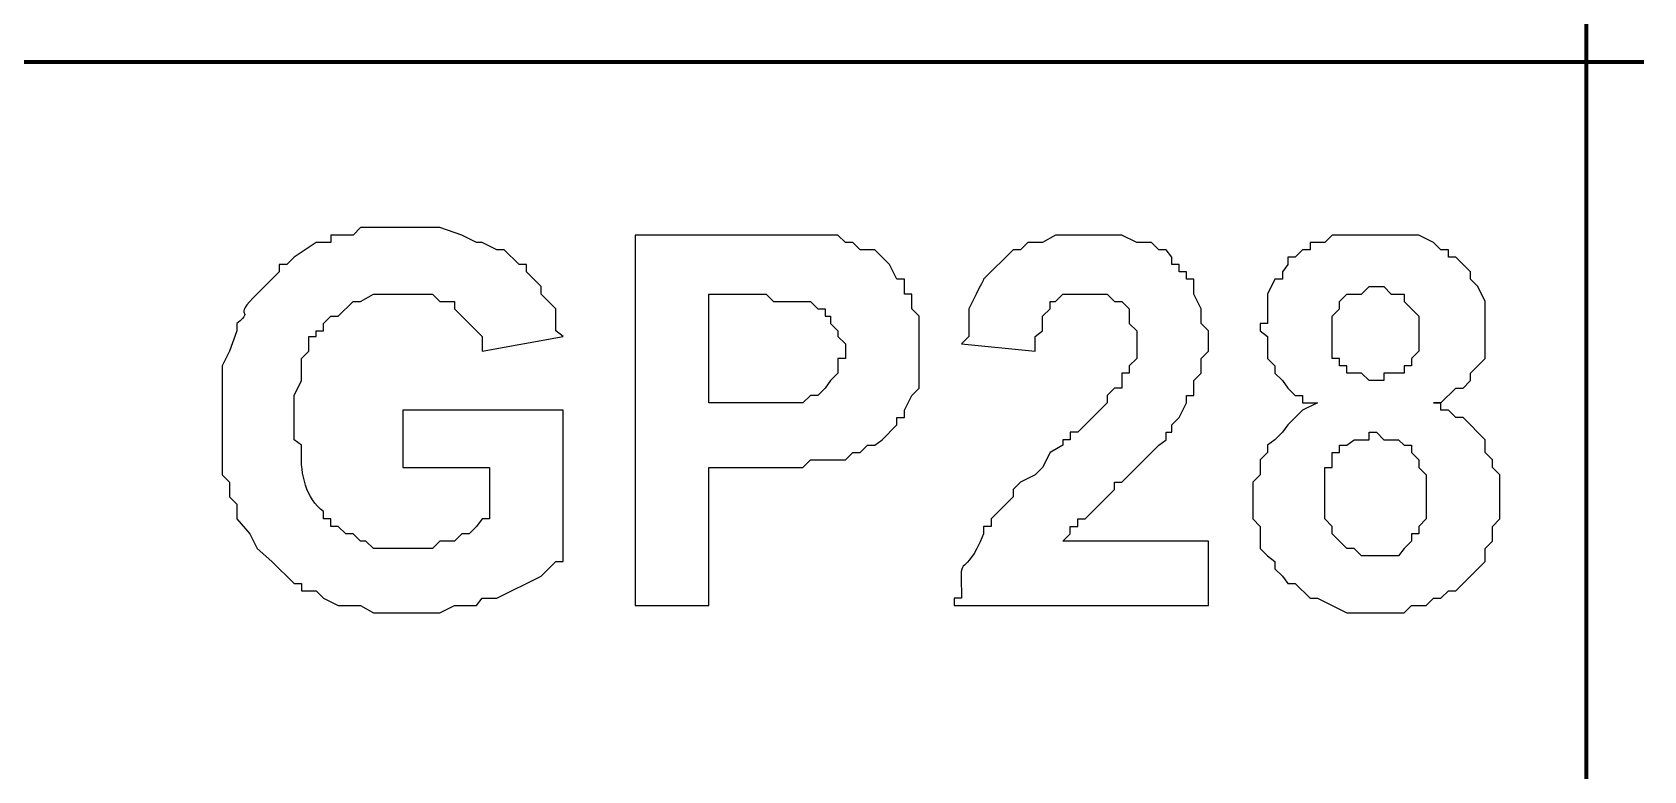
# Model space of a CAD drawing. Header units: millimetres. Extents: x -109 to -14.2, y -107.5 to -24.7.
# Drawn here: x -43.36 to -37.72, y -58.43 to -55.85 of the extents above; entities that cross this region are included whole.
import ezdxf

# ---------------------------------------------------------------- set-up
doc = ezdxf.new("R2010")
doc.units = ezdxf.units.MM
doc.header["$MEASUREMENT"] = 0
doc.layers.add('layer 1', color=7, linetype='Continuous')

msp = doc.modelspace()

# ---------------------------------------------------------------- linework, layer by layer
at = {"layer": 'layer 1', "color": 0, "lineweight": 80}
for points in [[(-37.9157, -66.0839), (-37.9157, -66.0839), (-37.9157, -40.2312), (-37.9157, -40.2312)], [(-46.3505, -55.9519), (-46.3505, -55.9519), (-37.7157, -55.9519), (-37.7157, -55.9519)]]:
    msp.add_open_spline(points, degree=3, dxfattribs=at)
at = {"layer": 'layer 1', "color": 0}
for points, knots in [([(-42.0589, -57.3717), (-42.0589, -57.3717), (-42.0589, -57.1716), (-42.0589, -57.1716), (-42.0589, -57.1716), (-42.0589, -57.1716), (-41.4974, -57.1716), (-41.4974, -57.1716), (-41.4974, -57.1716), (-41.4974, -57.1716), (-41.4974, -57.7008), (-41.4974, -57.7008), (-41.4974, -57.7008), (-41.4974, -57.7008), (-41.5232, -57.7008), (-41.5232, -57.7008), (-41.5232, -57.7008), (-41.5232, -57.7008), (-41.5749, -57.7524), (-41.5749, -57.7524), (-41.5749, -57.7524), (-41.5749, -57.7524), (-41.7297, -57.8299), (-41.7297, -57.8299), (-41.7297, -57.8299), (-41.7297, -57.8299), (-41.7814, -57.8299), (-41.7814, -57.8299), (-41.7814, -57.8299), (-41.7814, -57.8299), (-41.8008, -57.8557), (-41.8008, -57.8557), (-41.8008, -57.8557), (-41.8008, -57.8557), (-41.8782, -57.8557), (-41.8782, -57.8557), (-41.8782, -57.8557), (-41.8782, -57.8557), (-41.9298, -57.8815), (-41.9298, -57.8815), (-41.9298, -57.8815), (-41.9298, -57.8815), (-42.1621, -57.8815), (-42.1621, -57.8815), (-42.1621, -57.8815), (-42.1621, -57.8815), (-42.2073, -57.8557), (-42.2073, -57.8557), (-42.2073, -57.8557), (-42.2073, -57.8557), (-42.2848, -57.8557), (-42.2848, -57.8557), (-42.2848, -57.8557), (-42.2848, -57.8557), (-42.3364, -57.8299), (-42.3364, -57.8299), (-42.3364, -57.8299), (-42.3364, -57.8299), (-42.3622, -57.804), (-42.3622, -57.804), (-42.3622, -57.804), (-42.3622, -57.804), (-42.4138, -57.804), (-42.4138, -57.804), (-42.4138, -57.804), (-42.4138, -57.804), (-42.4138, -57.7783), (-42.4138, -57.7783), (-42.4138, -57.7783), (-42.4138, -57.7783), (-42.4396, -57.7783), (-42.4396, -57.7783), (-42.4396, -57.7783), (-42.4396, -57.7783), (-42.5171, -57.7008), (-42.5171, -57.7008), (-42.5171, -57.7008), (-42.5171, -57.7008), (-42.5687, -57.6556), (-42.5687, -57.6556), (-42.5687, -57.6556), (-42.5687, -57.6556), (-42.5945, -57.604), (-42.5945, -57.604), (-42.5945, -57.604), (-42.5945, -57.604), (-42.6397, -57.5524), (-42.6397, -57.5524), (-42.6397, -57.5524), (-42.6397, -57.5524), (-42.6397, -57.5007), (-42.6397, -57.5007), (-42.6397, -57.5007), (-42.6397, -57.5007), (-42.6655, -57.4749), (-42.6655, -57.4749), (-42.6655, -57.4749), (-42.6655, -57.4749), (-42.6655, -57.4233), (-42.6655, -57.4233), (-42.6655, -57.4233), (-42.6655, -57.4233), (-42.6913, -57.3975), (-42.6913, -57.3975), (-42.6913, -57.3975), (-42.6913, -57.3975), (-42.6913, -57.0167), (-42.6913, -57.0167), (-42.6913, -57.0167), (-42.6913, -57.0167), (-42.6655, -56.9651), (-42.6655, -56.9651), (-42.6655, -56.9651), (-42.6655, -56.9651), (-42.6397, -56.8941), (-42.6397, -56.8941), (-42.6397, -56.8941), (-42.6397, -56.8941), (-42.6397, -56.8683), (-42.6397, -56.8683), (-42.6397, -56.8683), (-42.5677, -56.8081), (-42.678, -56.8633), (-42.5429, -56.7392), (-42.5429, -56.7392), (-42.5429, -56.7392), (-42.4913, -56.6876), (-42.4913, -56.6876), (-42.4913, -56.6876), (-42.4913, -56.6876), (-42.4913, -56.6618), (-42.4913, -56.6618), (-42.4913, -56.6618), (-42.4913, -56.6618), (-42.4654, -56.6618), (-42.4654, -56.6618), (-42.4654, -56.6618), (-42.4654, -56.6618), (-42.4396, -56.636), (-42.4396, -56.636), (-42.4396, -56.636), (-42.4396, -56.636), (-42.3622, -56.5843), (-42.3622, -56.5843), (-42.3622, -56.5843), (-42.3622, -56.5843), (-42.3106, -56.5843), (-42.3106, -56.5843), (-42.3106, -56.5843), (-42.3106, -56.5843), (-42.3106, -56.5585), (-42.3106, -56.5585), (-42.3106, -56.5585), (-42.3106, -56.5585), (-42.2331, -56.5585), (-42.2331, -56.5585), (-42.2331, -56.5585), (-42.2331, -56.5585), (-42.2073, -56.5327), (-42.2073, -56.5327), (-42.2073, -56.5327), (-42.2073, -56.5327), (-41.9298, -56.5327), (-41.9298, -56.5327), (-41.9298, -56.5327), (-41.9298, -56.5327), (-41.8524, -56.5585), (-41.8524, -56.5585), (-41.8524, -56.5585), (-41.8524, -56.5585), (-41.8008, -56.5843), (-41.8008, -56.5843), (-41.8008, -56.5843), (-41.8008, -56.5843), (-41.7814, -56.5843), (-41.7814, -56.5843), (-41.7814, -56.5843), (-41.7814, -56.5843), (-41.7297, -56.6102), (-41.7297, -56.6102), (-41.7297, -56.6102), (-41.7297, -56.6102), (-41.7039, -56.6102), (-41.7039, -56.6102), (-41.7039, -56.6102), (-41.7039, -56.6102), (-41.6523, -56.6618), (-41.6523, -56.6618), (-41.6523, -56.6618), (-41.6523, -56.6618), (-41.6265, -56.6618), (-41.6265, -56.6618), (-41.6265, -56.6618), (-41.6265, -56.6618), (-41.6265, -56.6876), (-41.6265, -56.6876), (-41.6265, -56.6876), (-41.6265, -56.6876), (-41.5749, -56.7392), (-41.5749, -56.7392), (-41.5749, -56.7392), (-41.5749, -56.7392), (-41.5749, -56.765), (-41.5749, -56.765), (-41.5749, -56.765), (-41.5749, -56.765), (-41.5232, -56.8167), (-41.5232, -56.8167), (-41.5232, -56.8167), (-41.5232, -56.8167), (-41.5232, -56.8941), (-41.5232, -56.8941), (-41.5232, -56.8941), (-41.5232, -56.8941), (-41.4974, -56.9135), (-41.4974, -56.9135), (-41.4974, -56.9135), (-41.4974, -56.9135), (-41.7814, -56.9651), (-41.7814, -56.9651), (-41.7814, -56.9651), (-41.7814, -56.9651), (-41.7814, -56.9135), (-41.7814, -56.9135), (-41.7814, -56.9135), (-41.7814, -56.9135), (-41.8782, -56.8167), (-41.8782, -56.8167), (-41.8782, -56.8167), (-41.8782, -56.8167), (-41.8782, -56.7909), (-41.8782, -56.7909), (-41.8782, -56.7909), (-41.8782, -56.7909), (-41.9298, -56.7909), (-41.9298, -56.7909), (-41.9298, -56.7909), (-41.9298, -56.7909), (-41.9556, -56.765), (-41.9556, -56.765), (-41.9556, -56.765), (-41.9556, -56.765), (-42.1621, -56.765), (-42.1621, -56.765), (-42.1621, -56.765), (-42.1621, -56.765), (-42.2073, -56.7909), (-42.2073, -56.7909), (-42.2073, -56.7909), (-42.2073, -56.7909), (-42.2331, -56.7909), (-42.2331, -56.7909), (-42.2331, -56.7909), (-42.2331, -56.7909), (-42.2848, -56.8425), (-42.2848, -56.8425), (-42.2848, -56.8425), (-42.2848, -56.8425), (-42.3106, -56.8425), (-42.3106, -56.8425), (-42.3106, -56.8425), (-42.3106, -56.8425), (-42.3364, -56.8683), (-42.3364, -56.8683), (-42.3364, -56.8683), (-42.3364, -56.8683), (-42.3364, -56.8941), (-42.3364, -56.8941), (-42.3364, -56.8941), (-42.3364, -56.8941), (-42.3622, -56.8941), (-42.3622, -56.8941), (-42.3622, -56.8941), (-42.3622, -56.8941), (-42.3622, -56.9135), (-42.3622, -56.9135), (-42.3622, -56.9135), (-42.3622, -56.9135), (-42.388, -56.9135), (-42.388, -56.9135), (-42.388, -56.9135), (-42.388, -56.9135), (-42.388, -56.9651), (-42.388, -56.9651), (-42.388, -56.9651), (-42.388, -56.9651), (-42.4138, -56.9909), (-42.4138, -56.9909), (-42.4138, -56.9909), (-42.4138, -56.9909), (-42.4138, -57.0683), (-42.4138, -57.0683), (-42.4138, -57.0683), (-42.4138, -57.0683), (-42.4396, -57.12), (-42.4396, -57.12), (-42.4396, -57.12), (-42.4396, -57.12), (-42.4396, -57.2749), (-42.4396, -57.2749), (-42.4396, -57.2749), (-42.4396, -57.2749), (-42.4138, -57.2942), (-42.4138, -57.2942), (-42.4138, -57.2942), (-42.4138, -57.2942), (-42.4138, -57.32), (-42.4138, -57.32), (-42.4138, -57.32), (-42.4171, -57.3947), (-42.398, -57.481), (-42.3364, -57.5266), (-42.3364, -57.5266), (-42.3364, -57.5266), (-42.3364, -57.5524), (-42.3364, -57.5524), (-42.3364, -57.5524), (-42.3364, -57.5524), (-42.3106, -57.5524), (-42.3106, -57.5524), (-42.3106, -57.5524), (-42.3106, -57.5524), (-42.3106, -57.5782), (-42.3106, -57.5782), (-42.3106, -57.5782), (-42.3106, -57.5782), (-42.2848, -57.5782), (-42.2848, -57.5782), (-42.2848, -57.5782), (-42.2848, -57.5782), (-42.2589, -57.604), (-42.2589, -57.604), (-42.2589, -57.604), (-42.2589, -57.604), (-42.2331, -57.604), (-42.2331, -57.604), (-42.2331, -57.604), (-42.2331, -57.604), (-42.2073, -57.6298), (-42.2073, -57.6298), (-42.2073, -57.6298), (-42.2073, -57.6298), (-42.188, -57.6298), (-42.188, -57.6298), (-42.188, -57.6298), (-42.188, -57.6298), (-42.1621, -57.6556), (-42.1621, -57.6556), (-42.1621, -57.6556), (-42.1621, -57.6556), (-41.9556, -57.6556), (-41.9556, -57.6556), (-41.9556, -57.6556), (-41.9556, -57.6556), (-41.9298, -57.6298), (-41.9298, -57.6298), (-41.9298, -57.6298), (-41.9298, -57.6298), (-41.8782, -57.6298), (-41.8782, -57.6298), (-41.8782, -57.6298), (-41.8782, -57.6298), (-41.8524, -57.604), (-41.8524, -57.604), (-41.8524, -57.604), (-41.8524, -57.604), (-41.8265, -57.604), (-41.8265, -57.604), (-41.8265, -57.604), (-41.8265, -57.604), (-41.8008, -57.5782), (-41.8008, -57.5782), (-41.8008, -57.5782), (-41.8008, -57.5782), (-41.7814, -57.5524), (-41.7814, -57.5524), (-41.7814, -57.5524), (-41.7814, -57.5524), (-41.7556, -57.5524), (-41.7556, -57.5524), (-41.7556, -57.5524), (-41.7556, -57.5524), (-41.7556, -57.3717), (-41.7556, -57.3717), (-41.7556, -57.3717), (-41.7556, -57.3717), (-42.0589, -57.3717), (-42.0589, -57.3717)], [0, 0, 0, 0, 0.010204, 0.010204, 0.010204, 0.010204, 0.020408, 0.020408, 0.020408, 0.020408, 0.030612, 0.030612, 0.030612, 0.030612, 0.040816, 0.040816, 0.040816, 0.040816, 0.05102, 0.05102, 0.05102, 0.05102, 0.061224, 0.061224, 0.061224, 0.061224, 0.071429, 0.071429, 0.071429, 0.071429, 0.081633, 0.081633, 0.081633, 0.081633, 0.091837, 0.091837, 0.091837, 0.091837, 0.102041, 0.102041, 0.102041, 0.102041, 0.112245, 0.112245, 0.112245, 0.112245, 0.122449, 0.122449, 0.122449, 0.122449, 0.132653, 0.132653, 0.132653, 0.132653, 0.142857, 0.142857, 0.142857, 0.142857, 0.153061, 0.153061, 0.153061, 0.153061, 0.163265, 0.163265, 0.163265, 0.163265, 0.173469, 0.173469, 0.173469, 0.173469, 0.183673, 0.183673, 0.183673, 0.183673, 0.193878, 0.193878, 0.193878, 0.193878, 0.204082, 0.204082, 0.204082, 0.204082, 0.214286, 0.214286, 0.214286, 0.214286, 0.22449, 0.22449, 0.22449, 0.22449, 0.234694, 0.234694, 0.234694, 0.234694, 0.244898, 0.244898, 0.244898, 0.244898, 0.255102, 0.255102, 0.255102, 0.255102, 0.265306, 0.265306, 0.265306, 0.265306, 0.27551, 0.27551, 0.27551, 0.27551, 0.285714, 0.285714, 0.285714, 0.285714, 0.295918, 0.295918, 0.295918, 0.295918, 0.306122, 0.306122, 0.306122, 0.306122, 0.316327, 0.316327, 0.316327, 0.316327, 0.326531, 0.326531, 0.326531, 0.326531, 0.336735, 0.336735, 0.336735, 0.336735, 0.346939, 0.346939, 0.346939, 0.346939, 0.357143, 0.357143, 0.357143, 0.357143, 0.367347, 0.367347, 0.367347, 0.367347, 0.377551, 0.377551, 0.377551, 0.377551, 0.387755, 0.387755, 0.387755, 0.387755, 0.397959, 0.397959, 0.397959, 0.397959, 0.408163, 0.408163, 0.408163, 0.408163, 0.418367, 0.418367, 0.418367, 0.418367, 0.428571, 0.428571, 0.428571, 0.428571, 0.438776, 0.438776, 0.438776, 0.438776, 0.44898, 0.44898, 0.44898, 0.44898, 0.459184, 0.459184, 0.459184, 0.459184, 0.469388, 0.469388, 0.469388, 0.469388, 0.479592, 0.479592, 0.479592, 0.479592, 0.489796, 0.489796, 0.489796, 0.489796, 0.5, 0.5, 0.5, 0.5, 0.510204, 0.510204, 0.510204, 0.510204, 0.520408, 0.520408, 0.520408, 0.520408, 0.530612, 0.530612, 0.530612, 0.530612, 0.540816, 0.540816, 0.540816, 0.540816, 0.55102, 0.55102, 0.55102, 0.55102, 0.561224, 0.561224, 0.561224, 0.561224, 0.571429, 0.571429, 0.571429, 0.571429, 0.581633, 0.581633, 0.581633, 0.581633, 0.591837, 0.591837, 0.591837, 0.591837, 0.602041, 0.602041, 0.602041, 0.602041, 0.612245, 0.612245, 0.612245, 0.612245, 0.622449, 0.622449, 0.622449, 0.622449, 0.632653, 0.632653, 0.632653, 0.632653, 0.642857, 0.642857, 0.642857, 0.642857, 0.653061, 0.653061, 0.653061, 0.653061, 0.663265, 0.663265, 0.663265, 0.663265, 0.673469, 0.673469, 0.673469, 0.673469, 0.683673, 0.683673, 0.683673, 0.683673, 0.693878, 0.693878, 0.693878, 0.693878, 0.704082, 0.704082, 0.704082, 0.704082, 0.714286, 0.714286, 0.714286, 0.714286, 0.72449, 0.72449, 0.72449, 0.72449, 0.734694, 0.734694, 0.734694, 0.734694, 0.744898, 0.744898, 0.744898, 0.744898, 0.755102, 0.755102, 0.755102, 0.755102, 0.765306, 0.765306, 0.765306, 0.765306, 0.77551, 0.77551, 0.77551, 0.77551, 0.785714, 0.785714, 0.785714, 0.785714, 0.795918, 0.795918, 0.795918, 0.795918, 0.806122, 0.806122, 0.806122, 0.806122, 0.816327, 0.816327, 0.816327, 0.816327, 0.826531, 0.826531, 0.826531, 0.826531, 0.836735, 0.836735, 0.836735, 0.836735, 0.846939, 0.846939, 0.846939, 0.846939, 0.857143, 0.857143, 0.857143, 0.857143, 0.867347, 0.867347, 0.867347, 0.867347, 0.877551, 0.877551, 0.877551, 0.877551, 0.887755, 0.887755, 0.887755, 0.887755, 0.897959, 0.897959, 0.897959, 0.897959, 0.908163, 0.908163, 0.908163, 0.908163, 0.918367, 0.918367, 0.918367, 0.918367, 0.928571, 0.928571, 0.928571, 0.928571, 0.938776, 0.938776, 0.938776, 0.938776, 0.94898, 0.94898, 0.94898, 0.94898, 0.959184, 0.959184, 0.959184, 0.959184, 0.969388, 0.969388, 0.969388, 0.969388, 0.979592, 0.979592, 0.979592, 0.979592, 1, 1, 1, 1]), ([(-41.2457, -57.8557), (-41.2457, -57.8557), (-41.2457, -56.5585), (-41.2457, -56.5585), (-41.2457, -56.5585), (-41.2457, -56.5585), (-40.7875, -56.5585), (-40.7875, -56.5585), (-40.7875, -56.5585), (-40.7359, -56.5585), (-40.6843, -56.5585), (-40.6327, -56.5585), (-40.6327, -56.5585), (-40.6327, -56.5585), (-40.5359, -56.5585), (-40.5359, -56.5585), (-40.5359, -56.5585), (-40.5359, -56.5585), (-40.51, -56.5843), (-40.51, -56.5843), (-40.51, -56.5843), (-40.51, -56.5843), (-40.4842, -56.5843), (-40.4842, -56.5843), (-40.4842, -56.5843), (-40.4842, -56.5843), (-40.4584, -56.6102), (-40.4584, -56.6102), (-40.4584, -56.6102), (-40.4584, -56.6102), (-40.4068, -56.6102), (-40.4068, -56.6102), (-40.4068, -56.6102), (-40.4068, -56.6102), (-40.3552, -56.6618), (-40.3552, -56.6618), (-40.3552, -56.6618), (-40.3552, -56.6618), (-40.3294, -56.7134), (-40.3294, -56.7134), (-40.3294, -56.7134), (-40.3294, -56.7134), (-40.3035, -56.7134), (-40.3035, -56.7134), (-40.3035, -56.7134), (-40.3035, -56.7134), (-40.3035, -56.765), (-40.3035, -56.765), (-40.3035, -56.765), (-40.3035, -56.765), (-40.2777, -56.765), (-40.2777, -56.765), (-40.2777, -56.765), (-40.2777, -56.765), (-40.2777, -56.8167), (-40.2777, -56.8167), (-40.2777, -56.8167), (-40.2777, -56.8167), (-40.2519, -56.8425), (-40.2519, -56.8425), (-40.2519, -56.8425), (-40.2519, -56.8425), (-40.2519, -57.0942), (-40.2519, -57.0942), (-40.2519, -57.0942), (-40.2519, -57.0942), (-40.2777, -57.12), (-40.2777, -57.12), (-40.2777, -57.12), (-40.2777, -57.12), (-40.3035, -57.1716), (-40.3035, -57.1716), (-40.3035, -57.1716), (-40.3035, -57.1716), (-40.3035, -57.1974), (-40.3035, -57.1974), (-40.3035, -57.1974), (-40.3035, -57.1974), (-40.3294, -57.1974), (-40.3294, -57.1974), (-40.3294, -57.1974), (-40.3294, -57.1974), (-40.3294, -57.2232), (-40.3294, -57.2232), (-40.3294, -57.2232), (-40.3294, -57.2232), (-40.381, -57.2749), (-40.381, -57.2749), (-40.381, -57.2749), (-40.381, -57.2749), (-40.4068, -57.2942), (-40.4068, -57.2942), (-40.4068, -57.2942), (-40.4068, -57.2942), (-40.4326, -57.2942), (-40.4326, -57.2942), (-40.4326, -57.2942), (-40.4326, -57.2942), (-40.4584, -57.32), (-40.4584, -57.32), (-40.4584, -57.32), (-40.4584, -57.32), (-40.4842, -57.32), (-40.4842, -57.32), (-40.4842, -57.32), (-40.4842, -57.32), (-40.51, -57.3459), (-40.51, -57.3459), (-40.51, -57.3459), (-40.51, -57.3459), (-40.6327, -57.3459), (-40.6327, -57.3459), (-40.6327, -57.3459), (-40.6327, -57.3459), (-40.6585, -57.3717), (-40.6585, -57.3717), (-40.6585, -57.3717), (-40.6585, -57.3717), (-40.9876, -57.3717), (-40.9876, -57.3717), (-40.9876, -57.3717), (-40.9876, -57.3717), (-40.9876, -57.8557), (-40.9876, -57.8557), (-40.9876, -57.8557), (-40.9876, -57.8557), (-41.2457, -57.8557), (-41.2457, -57.8557)], [0, 0, 0, 0, 0.030303, 0.030303, 0.030303, 0.030303, 0.060606, 0.060606, 0.060606, 0.060606, 0.090909, 0.090909, 0.090909, 0.090909, 0.121212, 0.121212, 0.121212, 0.121212, 0.151515, 0.151515, 0.151515, 0.151515, 0.181818, 0.181818, 0.181818, 0.181818, 0.212121, 0.212121, 0.212121, 0.212121, 0.242424, 0.242424, 0.242424, 0.242424, 0.272727, 0.272727, 0.272727, 0.272727, 0.30303, 0.30303, 0.30303, 0.30303, 0.333333, 0.333333, 0.333333, 0.333333, 0.363636, 0.363636, 0.363636, 0.363636, 0.393939, 0.393939, 0.393939, 0.393939, 0.424242, 0.424242, 0.424242, 0.424242, 0.454545, 0.454545, 0.454545, 0.454545, 0.484848, 0.484848, 0.484848, 0.484848, 0.515152, 0.515152, 0.515152, 0.515152, 0.545455, 0.545455, 0.545455, 0.545455, 0.575758, 0.575758, 0.575758, 0.575758, 0.606061, 0.606061, 0.606061, 0.606061, 0.636364, 0.636364, 0.636364, 0.636364, 0.666667, 0.666667, 0.666667, 0.666667, 0.69697, 0.69697, 0.69697, 0.69697, 0.727273, 0.727273, 0.727273, 0.727273, 0.757576, 0.757576, 0.757576, 0.757576, 0.787879, 0.787879, 0.787879, 0.787879, 0.818182, 0.818182, 0.818182, 0.818182, 0.848485, 0.848485, 0.848485, 0.848485, 0.878788, 0.878788, 0.878788, 0.878788, 0.909091, 0.909091, 0.909091, 0.909091, 0.939394, 0.939394, 0.939394, 0.939394, 1, 1, 1, 1]), ([(-39.2388, -57.6298), (-39.2388, -57.6298), (-39.2388, -57.8557), (-39.2388, -57.8557), (-39.2388, -57.8557), (-39.2388, -57.8557), (-40.1294, -57.8557), (-40.1294, -57.8557), (-40.1294, -57.8557), (-40.1294, -57.8557), (-40.1294, -57.8299), (-40.1294, -57.8299), (-40.1294, -57.8299), (-40.1294, -57.8299), (-40.1036, -57.8299), (-40.1036, -57.8299), (-40.1036, -57.8299), (-40.1036, -57.8299), (-40.1036, -57.804), (-40.1036, -57.804), (-40.1036, -57.804), (-40.1112, -57.6614), (-40.0953, -57.7728), (-40.0261, -57.604), (-40.0261, -57.604), (-40.0261, -57.604), (-40.0261, -57.5782), (-40.0261, -57.5782), (-40.0261, -57.5782), (-40.0261, -57.5782), (-40.0003, -57.5782), (-40.0003, -57.5782), (-40.0003, -57.5782), (-40.0003, -57.5782), (-40.0003, -57.5524), (-40.0003, -57.5524), (-40.0003, -57.5524), (-40.0003, -57.5524), (-39.9229, -57.4749), (-39.9229, -57.4749), (-39.9229, -57.4749), (-39.9229, -57.4749), (-39.9229, -57.4491), (-39.9229, -57.4491), (-39.9229, -57.4491), (-39.9229, -57.4491), (-39.8971, -57.4233), (-39.8971, -57.4233), (-39.8971, -57.4233), (-39.8971, -57.4233), (-39.8454, -57.3975), (-39.8454, -57.3975), (-39.8454, -57.3975), (-39.8454, -57.3975), (-39.8196, -57.3717), (-39.8196, -57.3717), (-39.8196, -57.3717), (-39.8196, -57.3717), (-39.7938, -57.32), (-39.7938, -57.32), (-39.7938, -57.32), (-39.7938, -57.32), (-39.7486, -57.2942), (-39.7486, -57.2942), (-39.7486, -57.2942), (-39.7486, -57.2942), (-39.7486, -57.2749), (-39.7486, -57.2749), (-39.7486, -57.2749), (-39.7486, -57.2749), (-39.7228, -57.2749), (-39.7228, -57.2749), (-39.7228, -57.2749), (-39.7228, -57.2749), (-39.7228, -57.2491), (-39.7228, -57.2491), (-39.7228, -57.2491), (-39.7228, -57.2491), (-39.697, -57.2491), (-39.697, -57.2491), (-39.697, -57.2491), (-39.697, -57.2491), (-39.5938, -57.1458), (-39.5938, -57.1458), (-39.5938, -57.1458), (-39.5938, -57.1458), (-39.5938, -57.12), (-39.5938, -57.12), (-39.5938, -57.12), (-39.5938, -57.12), (-39.5679, -57.0942), (-39.5679, -57.0942), (-39.5679, -57.0942), (-39.5679, -57.0942), (-39.5421, -57.0942), (-39.5421, -57.0942), (-39.5421, -57.0942), (-39.5421, -57.0942), (-39.5421, -57.0426), (-39.5421, -57.0426), (-39.5421, -57.0426), (-39.5421, -57.0426), (-39.5163, -57.0426), (-39.5163, -57.0426), (-39.5163, -57.0426), (-39.5163, -57.0426), (-39.5163, -57.0167), (-39.5163, -57.0167), (-39.5163, -57.0167), (-39.5163, -57.0167), (-39.4905, -56.9909), (-39.4905, -56.9909), (-39.4905, -56.9909), (-39.4905, -56.9909), (-39.4905, -56.8941), (-39.4905, -56.8941), (-39.4905, -56.8941), (-39.4905, -56.8941), (-39.5163, -56.8683), (-39.5163, -56.8683), (-39.5163, -56.8683), (-39.5163, -56.8683), (-39.5163, -56.8167), (-39.5163, -56.8167), (-39.5163, -56.8167), (-39.5163, -56.8167), (-39.5421, -56.7909), (-39.5421, -56.7909), (-39.5421, -56.7909), (-39.5421, -56.7909), (-39.5679, -56.7909), (-39.5679, -56.7909), (-39.5679, -56.7909), (-39.5679, -56.7909), (-39.5938, -56.765), (-39.5938, -56.765), (-39.5938, -56.765), (-39.5938, -56.765), (-39.7486, -56.765), (-39.7486, -56.765), (-39.7486, -56.765), (-39.7486, -56.765), (-39.7745, -56.7909), (-39.7745, -56.7909), (-39.7745, -56.7909), (-39.7745, -56.7909), (-39.7938, -56.7909), (-39.7938, -56.7909), (-39.7938, -56.7909), (-39.7938, -56.7909), (-39.7938, -56.8167), (-39.7938, -56.8167), (-39.7938, -56.8167), (-39.7938, -56.8167), (-39.8196, -56.8425), (-39.8196, -56.8425), (-39.8196, -56.8425), (-39.8196, -56.8425), (-39.8196, -56.8941), (-39.8196, -56.8941), (-39.8196, -56.8941), (-39.8196, -56.8941), (-39.8454, -56.9135), (-39.8454, -56.9135), (-39.8454, -56.9135), (-39.8454, -56.9135), (-39.8454, -56.9651), (-39.8454, -56.9651), (-39.8454, -56.9651), (-39.8454, -56.9651), (-40.1036, -56.9393), (-40.1036, -56.9393), (-40.1036, -56.9393), (-40.1036, -56.9393), (-40.0778, -56.9135), (-40.0778, -56.9135), (-40.0778, -56.9135), (-40.0778, -56.9135), (-40.0778, -56.8167), (-40.0778, -56.8167), (-40.0778, -56.8167), (-40.0778, -56.8167), (-40.0261, -56.7134), (-40.0261, -56.7134), (-40.0261, -56.7134), (-40.0261, -56.7134), (-39.9229, -56.6102), (-39.9229, -56.6102), (-39.9229, -56.6102), (-39.9229, -56.6102), (-39.8971, -56.6102), (-39.8971, -56.6102), (-39.8971, -56.6102), (-39.8971, -56.6102), (-39.8713, -56.5843), (-39.8713, -56.5843), (-39.8713, -56.5843), (-39.8713, -56.5843), (-39.8196, -56.5843), (-39.8196, -56.5843), (-39.8196, -56.5843), (-39.8196, -56.5843), (-39.7745, -56.5585), (-39.7745, -56.5585), (-39.7745, -56.5585), (-39.7745, -56.5585), (-39.5421, -56.5585), (-39.5421, -56.5585), (-39.5421, -56.5585), (-39.5421, -56.5585), (-39.4905, -56.5843), (-39.4905, -56.5843), (-39.4905, -56.5843), (-39.4905, -56.5843), (-39.4389, -56.5843), (-39.4389, -56.5843), (-39.4389, -56.5843), (-39.4389, -56.5843), (-39.413, -56.6102), (-39.413, -56.6102), (-39.413, -56.6102), (-39.413, -56.6102), (-39.3873, -56.6102), (-39.3873, -56.6102), (-39.3873, -56.6102), (-39.3873, -56.6102), (-39.3679, -56.636), (-39.3679, -56.636), (-39.3679, -56.636), (-39.3679, -56.636), (-39.3679, -56.6618), (-39.3679, -56.6618), (-39.3679, -56.6618), (-39.3679, -56.6618), (-39.3421, -56.6618), (-39.3421, -56.6618), (-39.3421, -56.6618), (-39.3421, -56.6618), (-39.3421, -56.6876), (-39.3421, -56.6876), (-39.3421, -56.6876), (-39.3421, -56.6876), (-39.3162, -56.6876), (-39.3162, -56.6876), (-39.3162, -56.6876), (-39.3162, -56.6876), (-39.3162, -56.7134), (-39.3162, -56.7134), (-39.3162, -56.7134), (-39.3162, -56.7134), (-39.2904, -56.7134), (-39.2904, -56.7134), (-39.2904, -56.7134), (-39.2904, -56.7134), (-39.2904, -56.765), (-39.2904, -56.765), (-39.2904, -56.765), (-39.2904, -56.765), (-39.2646, -56.8167), (-39.2646, -56.8167), (-39.2646, -56.8167), (-39.2646, -56.8167), (-39.2646, -56.8683), (-39.2646, -56.8683), (-39.2646, -56.8683), (-39.2646, -56.8683), (-39.2388, -56.8941), (-39.2388, -56.8941), (-39.2388, -56.8941), (-39.2388, -56.8941), (-39.2388, -56.9651), (-39.2388, -56.9651), (-39.2388, -56.9651), (-39.2388, -56.9651), (-39.2646, -56.9909), (-39.2646, -56.9909), (-39.2646, -56.9909), (-39.2646, -56.9909), (-39.2646, -57.0426), (-39.2646, -57.0426), (-39.2646, -57.0426), (-39.2646, -57.0426), (-39.2904, -57.0683), (-39.2904, -57.0683), (-39.2904, -57.0683), (-39.2904, -57.0683), (-39.2904, -57.12), (-39.2904, -57.12), (-39.2904, -57.12), (-39.2904, -57.12), (-39.3162, -57.12), (-39.3162, -57.12), (-39.3162, -57.12), (-39.3162, -57.12), (-39.3162, -57.1458), (-39.3162, -57.1458), (-39.3162, -57.1458), (-39.3162, -57.1458), (-39.3421, -57.1974), (-39.3421, -57.1974), (-39.3421, -57.1974), (-39.3421, -57.1974), (-39.3679, -57.2232), (-39.3679, -57.2232), (-39.3679, -57.2232), (-39.3679, -57.2232), (-39.3679, -57.2491), (-39.3679, -57.2491), (-39.3679, -57.2491), (-39.3679, -57.2491), (-39.3873, -57.2491), (-39.3873, -57.2491), (-39.3873, -57.2491), (-39.3873, -57.2491), (-39.3873, -57.2749), (-39.3873, -57.2749), (-39.3873, -57.2749), (-39.3873, -57.2749), (-39.413, -57.2942), (-39.413, -57.2942), (-39.413, -57.2942), (-39.413, -57.2942), (-39.5421, -57.4233), (-39.5421, -57.4233), (-39.5421, -57.4233), (-39.5421, -57.4233), (-39.5679, -57.4233), (-39.5679, -57.4233), (-39.5679, -57.4233), (-39.5679, -57.4233), (-39.5679, -57.4491), (-39.5679, -57.4491), (-39.5679, -57.4491), (-39.5679, -57.4491), (-39.6712, -57.5524), (-39.6712, -57.5524), (-39.6712, -57.5524), (-39.6712, -57.5524), (-39.697, -57.5524), (-39.697, -57.5524), (-39.697, -57.5524), (-39.697, -57.5524), (-39.697, -57.5782), (-39.697, -57.5782), (-39.697, -57.5782), (-39.697, -57.5782), (-39.7228, -57.5782), (-39.7228, -57.5782), (-39.7228, -57.5782), (-39.7228, -57.5782), (-39.7228, -57.604), (-39.7228, -57.604), (-39.7228, -57.604), (-39.7228, -57.604), (-39.7486, -57.6298), (-39.7486, -57.6298), (-39.7486, -57.6298), (-39.7486, -57.6298), (-39.2388, -57.6298), (-39.2388, -57.6298)], [0, 0, 0, 0, 0.010989, 0.010989, 0.010989, 0.010989, 0.021978, 0.021978, 0.021978, 0.021978, 0.032967, 0.032967, 0.032967, 0.032967, 0.043956, 0.043956, 0.043956, 0.043956, 0.054945, 0.054945, 0.054945, 0.054945, 0.065934, 0.065934, 0.065934, 0.065934, 0.076923, 0.076923, 0.076923, 0.076923, 0.087912, 0.087912, 0.087912, 0.087912, 0.098901, 0.098901, 0.098901, 0.098901, 0.10989, 0.10989, 0.10989, 0.10989, 0.120879, 0.120879, 0.120879, 0.120879, 0.131868, 0.131868, 0.131868, 0.131868, 0.142857, 0.142857, 0.142857, 0.142857, 0.153846, 0.153846, 0.153846, 0.153846, 0.164835, 0.164835, 0.164835, 0.164835, 0.175824, 0.175824, 0.175824, 0.175824, 0.186813, 0.186813, 0.186813, 0.186813, 0.197802, 0.197802, 0.197802, 0.197802, 0.208791, 0.208791, 0.208791, 0.208791, 0.21978, 0.21978, 0.21978, 0.21978, 0.230769, 0.230769, 0.230769, 0.230769, 0.241758, 0.241758, 0.241758, 0.241758, 0.252747, 0.252747, 0.252747, 0.252747, 0.263736, 0.263736, 0.263736, 0.263736, 0.274725, 0.274725, 0.274725, 0.274725, 0.285714, 0.285714, 0.285714, 0.285714, 0.296703, 0.296703, 0.296703, 0.296703, 0.307692, 0.307692, 0.307692, 0.307692, 0.318681, 0.318681, 0.318681, 0.318681, 0.32967, 0.32967, 0.32967, 0.32967, 0.340659, 0.340659, 0.340659, 0.340659, 0.351648, 0.351648, 0.351648, 0.351648, 0.362637, 0.362637, 0.362637, 0.362637, 0.373626, 0.373626, 0.373626, 0.373626, 0.384615, 0.384615, 0.384615, 0.384615, 0.395604, 0.395604, 0.395604, 0.395604, 0.406593, 0.406593, 0.406593, 0.406593, 0.417582, 0.417582, 0.417582, 0.417582, 0.428571, 0.428571, 0.428571, 0.428571, 0.43956, 0.43956, 0.43956, 0.43956, 0.450549, 0.450549, 0.450549, 0.450549, 0.461538, 0.461538, 0.461538, 0.461538, 0.472527, 0.472527, 0.472527, 0.472527, 0.483516, 0.483516, 0.483516, 0.483516, 0.494505, 0.494505, 0.494505, 0.494506, 0.505495, 0.505495, 0.505495, 0.505495, 0.516484, 0.516484, 0.516484, 0.516484, 0.527473, 0.527473, 0.527473, 0.527473, 0.538462, 0.538462, 0.538462, 0.538462, 0.549451, 0.549451, 0.549451, 0.549451, 0.56044, 0.56044, 0.56044, 0.56044, 0.571429, 0.571429, 0.571429, 0.571429, 0.582418, 0.582418, 0.582418, 0.582418, 0.593407, 0.593407, 0.593407, 0.593407, 0.604396, 0.604396, 0.604396, 0.604396, 0.615385, 0.615385, 0.615385, 0.615385, 0.626374, 0.626374, 0.626374, 0.626374, 0.637363, 0.637363, 0.637363, 0.637363, 0.648352, 0.648352, 0.648352, 0.648352, 0.659341, 0.659341, 0.659341, 0.659341, 0.67033, 0.67033, 0.67033, 0.67033, 0.681319, 0.681319, 0.681319, 0.681319, 0.692308, 0.692308, 0.692308, 0.692308, 0.703297, 0.703297, 0.703297, 0.703297, 0.714286, 0.714286, 0.714286, 0.714286, 0.725275, 0.725275, 0.725275, 0.725275, 0.736264, 0.736264, 0.736264, 0.736264, 0.747253, 0.747253, 0.747253, 0.747253, 0.758242, 0.758242, 0.758242, 0.758242, 0.769231, 0.769231, 0.769231, 0.769231, 0.78022, 0.78022, 0.78022, 0.78022, 0.791209, 0.791209, 0.791209, 0.791209, 0.802198, 0.802198, 0.802198, 0.802198, 0.813187, 0.813187, 0.813187, 0.813187, 0.824176, 0.824176, 0.824176, 0.824176, 0.835165, 0.835165, 0.835165, 0.835165, 0.846154, 0.846154, 0.846154, 0.846154, 0.857143, 0.857143, 0.857143, 0.857143, 0.868132, 0.868132, 0.868132, 0.868132, 0.879121, 0.879121, 0.879121, 0.879121, 0.89011, 0.89011, 0.89011, 0.89011, 0.901099, 0.901099, 0.901099, 0.901099, 0.912088, 0.912088, 0.912088, 0.912088, 0.923077, 0.923077, 0.923077, 0.923077, 0.934066, 0.934066, 0.934066, 0.934066, 0.945055, 0.945055, 0.945055, 0.945055, 0.956044, 0.956044, 0.956044, 0.956044, 0.967033, 0.967033, 0.967033, 0.967033, 0.978022, 0.978022, 0.978022, 0.978022, 1, 1, 1, 1]), ([(-38.858, -57.1458), (-38.858, -57.1458), (-38.9096, -57.1458), (-38.9096, -57.1458), (-38.9096, -57.1458), (-38.9096, -57.1458), (-38.9096, -57.12), (-38.9096, -57.12), (-38.9096, -57.12), (-38.9096, -57.12), (-38.9354, -57.12), (-38.9354, -57.12), (-38.9354, -57.12), (-38.9354, -57.12), (-38.9612, -57.0942), (-38.9612, -57.0942), (-38.9612, -57.0942), (-38.9612, -57.0942), (-38.9806, -57.0683), (-38.9806, -57.0683), (-38.9806, -57.0683), (-38.9806, -57.0683), (-39.0064, -57.0426), (-39.0064, -57.0426), (-39.0064, -57.0426), (-39.0064, -57.0426), (-39.0064, -57.0167), (-39.0064, -57.0167), (-39.0064, -57.0167), (-39.0064, -57.0167), (-39.0322, -56.9909), (-39.0322, -56.9909), (-39.0322, -56.9909), (-39.0322, -56.9909), (-39.0322, -56.9135), (-39.0322, -56.9135), (-39.0322, -56.9135), (-39.0322, -56.9135), (-39.058, -56.8941), (-39.058, -56.8941), (-39.058, -56.8941), (-39.058, -56.8941), (-39.058, -56.8683), (-39.058, -56.8683), (-39.058, -56.8683), (-39.058, -56.8683), (-39.0322, -56.8683), (-39.0322, -56.8683), (-39.0322, -56.8683), (-39.0322, -56.8683), (-39.0322, -56.765), (-39.0322, -56.765), (-39.0322, -56.765), (-39.0322, -56.765), (-39.0064, -56.7134), (-39.0064, -56.7134), (-39.0064, -56.7134), (-39.0064, -56.7134), (-38.9806, -56.7134), (-38.9806, -56.7134), (-38.9806, -56.7134), (-38.9806, -56.7134), (-38.9806, -56.6876), (-38.9806, -56.6876), (-38.9806, -56.6876), (-38.9806, -56.6876), (-38.9612, -56.6618), (-38.9612, -56.6618), (-38.9612, -56.6618), (-38.9612, -56.6618), (-38.9612, -56.636), (-38.9612, -56.636), (-38.9612, -56.636), (-38.9612, -56.636), (-38.9354, -56.636), (-38.9354, -56.636), (-38.9354, -56.636), (-38.9354, -56.636), (-38.9096, -56.6102), (-38.9096, -56.6102), (-38.9096, -56.6102), (-38.9096, -56.6102), (-38.8838, -56.6102), (-38.8838, -56.6102), (-38.8838, -56.6102), (-38.8838, -56.6102), (-38.8838, -56.5843), (-38.8838, -56.5843), (-38.8838, -56.5843), (-38.8838, -56.5843), (-38.8321, -56.5843), (-38.8321, -56.5843), (-38.8321, -56.5843), (-38.8321, -56.5843), (-38.8063, -56.5585), (-38.8063, -56.5585), (-38.8063, -56.5585), (-38.8063, -56.5585), (-38.503, -56.5585), (-38.503, -56.5585), (-38.503, -56.5585), (-38.503, -56.5585), (-38.4514, -56.5843), (-38.4514, -56.5843), (-38.4514, -56.5843), (-38.4514, -56.5843), (-38.4256, -56.6102), (-38.4256, -56.6102), (-38.4256, -56.6102), (-38.4256, -56.6102), (-38.3997, -56.6102), (-38.3997, -56.6102), (-38.3997, -56.6102), (-38.3997, -56.6102), (-38.3997, -56.636), (-38.3997, -56.636), (-38.3997, -56.636), (-38.3997, -56.636), (-38.374, -56.636), (-38.374, -56.636), (-38.374, -56.636), (-38.374, -56.636), (-38.3223, -56.6876), (-38.3223, -56.6876), (-38.3223, -56.6876), (-38.3223, -56.6876), (-38.3223, -56.7134), (-38.3223, -56.7134), (-38.3223, -56.7134), (-38.3223, -56.7134), (-38.2965, -56.7392), (-38.2965, -56.7392), (-38.2965, -56.7392), (-38.2965, -56.7392), (-38.2707, -56.7909), (-38.2707, -56.7909), (-38.2707, -56.7909), (-38.2707, -56.7909), (-38.2707, -56.9909), (-38.2707, -56.9909), (-38.2707, -56.9909), (-38.2707, -56.9909), (-38.3223, -57.0426), (-38.3223, -57.0426), (-38.3223, -57.0426), (-38.3223, -57.0426), (-38.3223, -57.0683), (-38.3223, -57.0683), (-38.3223, -57.0683), (-38.3223, -57.0683), (-38.3481, -57.0942), (-38.3481, -57.0942), (-38.3481, -57.0942), (-38.3481, -57.0942), (-38.374, -57.0942), (-38.374, -57.0942), (-38.374, -57.0942), (-38.374, -57.0942), (-38.4256, -57.1458), (-38.4256, -57.1458), (-38.4256, -57.1458), (-38.4256, -57.1458), (-38.4514, -57.1458), (-38.4514, -57.1458), (-38.4514, -57.1458), (-38.4514, -57.1458), (-38.4256, -57.1458), (-38.4256, -57.1458), (-38.4256, -57.1458), (-38.4256, -57.1458), (-38.4256, -57.1716), (-38.4256, -57.1716), (-38.4256, -57.1716), (-38.4256, -57.1716), (-38.3997, -57.1716), (-38.3997, -57.1716), (-38.3997, -57.1716), (-38.3997, -57.1716), (-38.374, -57.1974), (-38.374, -57.1974), (-38.374, -57.1974), (-38.374, -57.1974), (-38.3481, -57.1974), (-38.3481, -57.1974), (-38.3481, -57.1974), (-38.3481, -57.1974), (-38.2707, -57.2749), (-38.2707, -57.2749), (-38.2707, -57.2749), (-38.2707, -57.2749), (-38.2707, -57.32), (-38.2707, -57.32), (-38.2707, -57.32), (-38.2707, -57.32), (-38.2449, -57.3459), (-38.2449, -57.3459), (-38.2449, -57.3459), (-38.2449, -57.3459), (-38.2449, -57.3717), (-38.2449, -57.3717), (-38.2449, -57.3717), (-38.2449, -57.3717), (-38.2191, -57.3975), (-38.2191, -57.3975), (-38.2191, -57.3975), (-38.2191, -57.3975), (-38.2191, -57.5524), (-38.2191, -57.5524), (-38.2191, -57.5524), (-38.2191, -57.5524), (-38.2449, -57.5782), (-38.2449, -57.5782), (-38.2449, -57.5782), (-38.2449, -57.5782), (-38.2449, -57.6298), (-38.2449, -57.6298), (-38.2449, -57.6298), (-38.2449, -57.6298), (-38.2707, -57.6556), (-38.2707, -57.6556), (-38.2707, -57.6556), (-38.2707, -57.6556), (-38.2707, -57.7008), (-38.2707, -57.7008), (-38.2707, -57.7008), (-38.2707, -57.7008), (-38.374, -57.804), (-38.374, -57.804), (-38.374, -57.804), (-38.374, -57.804), (-38.3997, -57.804), (-38.3997, -57.804), (-38.3997, -57.804), (-38.3997, -57.804), (-38.4256, -57.8299), (-38.4256, -57.8299), (-38.4256, -57.8299), (-38.4256, -57.8299), (-38.4514, -57.8299), (-38.4514, -57.8299), (-38.4514, -57.8299), (-38.4514, -57.8299), (-38.4772, -57.8557), (-38.4772, -57.8557), (-38.4772, -57.8557), (-38.4772, -57.8557), (-38.5288, -57.8557), (-38.5288, -57.8557), (-38.5288, -57.8557), (-38.5288, -57.8557), (-38.5546, -57.8815), (-38.5546, -57.8815), (-38.5546, -57.8815), (-38.5546, -57.8815), (-38.7547, -57.8815), (-38.7547, -57.8815), (-38.7547, -57.8815), (-38.7547, -57.8815), (-38.858, -57.8299), (-38.858, -57.8299), (-38.858, -57.8299), (-38.858, -57.8299), (-38.8838, -57.8299), (-38.8838, -57.8299), (-38.8838, -57.8299), (-38.8838, -57.8299), (-38.9354, -57.7783), (-38.9354, -57.7783), (-38.9354, -57.7783), (-38.9354, -57.7783), (-38.9612, -57.7783), (-38.9612, -57.7783), (-38.9612, -57.7783), (-38.9612, -57.7783), (-38.9806, -57.7524), (-38.9806, -57.7524), (-38.9806, -57.7524), (-38.9806, -57.7524), (-39.0064, -57.7266), (-39.0064, -57.7266), (-39.0064, -57.7266), (-39.0064, -57.7266), (-39.0064, -57.7008), (-39.0064, -57.7008), (-39.0064, -57.7008), (-39.0064, -57.7008), (-39.0322, -57.6815), (-39.0322, -57.6815), (-39.0322, -57.6815), (-39.0322, -57.6815), (-39.058, -57.6556), (-39.058, -57.6556), (-39.058, -57.6556), (-39.058, -57.6556), (-39.058, -57.5782), (-39.058, -57.5782), (-39.058, -57.5782), (-39.058, -57.5782), (-39.0838, -57.5524), (-39.0838, -57.5524), (-39.0838, -57.5524), (-39.0838, -57.5524), (-39.0838, -57.4233), (-39.0838, -57.4233), (-39.0838, -57.4233), (-39.0838, -57.4233), (-39.058, -57.3975), (-39.058, -57.3975), (-39.058, -57.3975), (-39.058, -57.3975), (-39.058, -57.3459), (-39.058, -57.3459), (-39.058, -57.3459), (-39.058, -57.3459), (-39.0322, -57.32), (-39.0322, -57.32), (-39.0322, -57.32), (-39.0322, -57.32), (-39.0322, -57.2942), (-39.0322, -57.2942), (-39.0322, -57.2942), (-39.0322, -57.2942), (-39.0064, -57.2749), (-39.0064, -57.2749), (-39.0064, -57.2749), (-39.0064, -57.2749), (-38.9806, -57.2491), (-38.9806, -57.2491), (-38.9806, -57.2491), (-38.9806, -57.2491), (-38.9612, -57.2232), (-38.9612, -57.2232), (-38.9612, -57.2232), (-38.9612, -57.2232), (-38.9096, -57.1716), (-38.9096, -57.1716), (-38.9096, -57.1716), (-38.9096, -57.1716), (-38.858, -57.1458), (-38.858, -57.1458)], [0, 0, 0, 0, 0.011628, 0.011628, 0.011628, 0.011628, 0.023256, 0.023256, 0.023256, 0.023256, 0.034884, 0.034884, 0.034884, 0.034884, 0.046512, 0.046512, 0.046512, 0.046512, 0.05814, 0.05814, 0.05814, 0.05814, 0.069767, 0.069767, 0.069767, 0.069767, 0.081395, 0.081395, 0.081395, 0.081395, 0.093023, 0.093023, 0.093023, 0.093023, 0.104651, 0.104651, 0.104651, 0.104651, 0.116279, 0.116279, 0.116279, 0.116279, 0.127907, 0.127907, 0.127907, 0.127907, 0.139535, 0.139535, 0.139535, 0.139535, 0.151163, 0.151163, 0.151163, 0.151163, 0.162791, 0.162791, 0.162791, 0.162791, 0.174419, 0.174419, 0.174419, 0.174419, 0.186047, 0.186047, 0.186047, 0.186047, 0.197674, 0.197674, 0.197674, 0.197674, 0.209302, 0.209302, 0.209302, 0.209302, 0.22093, 0.22093, 0.22093, 0.22093, 0.232558, 0.232558, 0.232558, 0.232558, 0.244186, 0.244186, 0.244186, 0.244186, 0.255814, 0.255814, 0.255814, 0.255814, 0.267442, 0.267442, 0.267442, 0.267442, 0.27907, 0.27907, 0.27907, 0.27907, 0.290698, 0.290698, 0.290698, 0.290698, 0.302326, 0.302326, 0.302326, 0.302326, 0.313953, 0.313953, 0.313953, 0.313953, 0.325581, 0.325581, 0.325581, 0.325581, 0.337209, 0.337209, 0.337209, 0.337209, 0.348837, 0.348837, 0.348837, 0.348837, 0.360465, 0.360465, 0.360465, 0.360465, 0.372093, 0.372093, 0.372093, 0.372093, 0.383721, 0.383721, 0.383721, 0.383721, 0.395349, 0.395349, 0.395349, 0.395349, 0.406977, 0.406977, 0.406977, 0.406977, 0.418605, 0.418605, 0.418605, 0.418605, 0.430233, 0.430233, 0.430233, 0.430233, 0.44186, 0.44186, 0.44186, 0.44186, 0.453488, 0.453488, 0.453488, 0.453488, 0.465116, 0.465116, 0.465116, 0.465116, 0.476744, 0.476744, 0.476744, 0.476744, 0.488372, 0.488372, 0.488372, 0.488372, 0.5, 0.5, 0.5, 0.5, 0.511628, 0.511628, 0.511628, 0.511628, 0.523256, 0.523256, 0.523256, 0.523256, 0.534884, 0.534884, 0.534884, 0.534884, 0.546512, 0.546512, 0.546512, 0.546512, 0.55814, 0.55814, 0.55814, 0.55814, 0.569767, 0.569767, 0.569767, 0.569767, 0.581395, 0.581395, 0.581395, 0.581395, 0.593023, 0.593023, 0.593023, 0.593023, 0.604651, 0.604651, 0.604651, 0.604651, 0.616279, 0.616279, 0.616279, 0.616279, 0.627907, 0.627907, 0.627907, 0.627907, 0.639535, 0.639535, 0.639535, 0.639535, 0.651163, 0.651163, 0.651163, 0.651163, 0.662791, 0.662791, 0.662791, 0.662791, 0.674419, 0.674419, 0.674419, 0.674419, 0.686047, 0.686047, 0.686047, 0.686047, 0.697674, 0.697674, 0.697674, 0.697674, 0.709302, 0.709302, 0.709302, 0.709302, 0.72093, 0.72093, 0.72093, 0.72093, 0.732558, 0.732558, 0.732558, 0.732558, 0.744186, 0.744186, 0.744186, 0.744186, 0.755814, 0.755814, 0.755814, 0.755814, 0.767442, 0.767442, 0.767442, 0.767442, 0.77907, 0.77907, 0.77907, 0.77907, 0.790698, 0.790698, 0.790698, 0.790698, 0.802326, 0.802326, 0.802326, 0.802326, 0.813953, 0.813953, 0.813953, 0.813953, 0.825581, 0.825581, 0.825581, 0.825581, 0.837209, 0.837209, 0.837209, 0.837209, 0.848837, 0.848837, 0.848837, 0.848837, 0.860465, 0.860465, 0.860465, 0.860465, 0.872093, 0.872093, 0.872093, 0.872093, 0.883721, 0.883721, 0.883721, 0.883721, 0.895349, 0.895349, 0.895349, 0.895349, 0.906977, 0.906977, 0.906977, 0.906977, 0.918605, 0.918605, 0.918605, 0.918605, 0.930233, 0.930233, 0.930233, 0.930233, 0.94186, 0.94186, 0.94186, 0.94186, 0.953488, 0.953488, 0.953488, 0.953488, 0.965116, 0.965116, 0.965116, 0.965116, 0.976744, 0.976744, 0.976744, 0.976744, 1, 1, 1, 1]), ([(-38.8063, -56.8941), (-38.8063, -56.8941), (-38.8063, -56.9909), (-38.8063, -56.9909), (-38.8063, -56.9909), (-38.8063, -56.9909), (-38.7805, -56.9909), (-38.7805, -56.9909), (-38.7805, -56.9909), (-38.7805, -56.9909), (-38.7805, -57.0167), (-38.7805, -57.0167), (-38.7805, -57.0167), (-38.7805, -57.0167), (-38.7547, -57.0167), (-38.7547, -57.0167), (-38.7547, -57.0167), (-38.7547, -57.0167), (-38.7547, -57.0426), (-38.7547, -57.0426), (-38.7547, -57.0426), (-38.7547, -57.0426), (-38.7031, -57.0426), (-38.7031, -57.0426), (-38.7031, -57.0426), (-38.7031, -57.0426), (-38.6773, -57.0683), (-38.6773, -57.0683), (-38.6773, -57.0683), (-38.6773, -57.0683), (-38.6256, -57.0683), (-38.6256, -57.0683), (-38.6256, -57.0683), (-38.6256, -57.0683), (-38.6256, -57.0426), (-38.6256, -57.0426), (-38.6256, -57.0426), (-38.6256, -57.0426), (-38.5546, -57.0426), (-38.5546, -57.0426), (-38.5546, -57.0426), (-38.5546, -57.0426), (-38.5546, -57.0167), (-38.5546, -57.0167), (-38.5546, -57.0167), (-38.5546, -57.0167), (-38.5288, -57.0167), (-38.5288, -57.0167), (-38.5288, -57.0167), (-38.5288, -57.0167), (-38.5288, -56.9909), (-38.5288, -56.9909), (-38.5288, -56.9909), (-38.5288, -56.9909), (-38.503, -56.9651), (-38.503, -56.9651), (-38.503, -56.9651), (-38.503, -56.9651), (-38.503, -56.8425), (-38.503, -56.8425), (-38.503, -56.8425), (-38.503, -56.8425), (-38.5546, -56.7909), (-38.5546, -56.7909), (-38.5546, -56.7909), (-38.5546, -56.7909), (-38.5546, -56.765), (-38.5546, -56.765), (-38.5546, -56.765), (-38.5546, -56.765), (-38.5998, -56.765), (-38.5998, -56.765), (-38.5998, -56.765), (-38.5998, -56.765), (-38.6256, -56.7392), (-38.6256, -56.7392), (-38.6256, -56.7392), (-38.6256, -56.7392), (-38.6773, -56.7392), (-38.6773, -56.7392), (-38.6773, -56.7392), (-38.6773, -56.7392), (-38.7031, -56.765), (-38.7031, -56.765), (-38.7031, -56.765), (-38.7031, -56.765), (-38.7547, -56.765), (-38.7547, -56.765), (-38.7547, -56.765), (-38.7547, -56.765), (-38.7805, -56.7909), (-38.7805, -56.7909), (-38.7805, -56.7909), (-38.7805, -56.7909), (-38.7805, -56.8167), (-38.7805, -56.8167), (-38.7805, -56.8167), (-38.7805, -56.8167), (-38.8063, -56.8425), (-38.8063, -56.8425), (-38.8063, -56.8425), (-38.8063, -56.8425), (-38.8063, -56.8941), (-38.8063, -56.8941)], [0, 0, 0, 0, 0.037037, 0.037037, 0.037037, 0.037037, 0.074074, 0.074074, 0.074074, 0.074074, 0.111111, 0.111111, 0.111111, 0.111111, 0.148148, 0.148148, 0.148148, 0.148148, 0.185185, 0.185185, 0.185185, 0.185185, 0.222222, 0.222222, 0.222222, 0.222222, 0.259259, 0.259259, 0.259259, 0.259259, 0.296296, 0.296296, 0.296296, 0.296296, 0.333333, 0.333333, 0.333333, 0.333333, 0.37037, 0.37037, 0.37037, 0.37037, 0.407407, 0.407407, 0.407407, 0.407407, 0.444444, 0.444444, 0.444444, 0.444444, 0.481481, 0.481481, 0.481481, 0.481481, 0.518519, 0.518519, 0.518519, 0.518519, 0.555556, 0.555556, 0.555556, 0.555556, 0.592593, 0.592593, 0.592593, 0.592593, 0.62963, 0.62963, 0.62963, 0.62963, 0.666667, 0.666667, 0.666667, 0.666667, 0.703704, 0.703704, 0.703704, 0.703704, 0.740741, 0.740741, 0.740741, 0.740741, 0.777778, 0.777778, 0.777778, 0.777778, 0.814815, 0.814815, 0.814815, 0.814815, 0.851852, 0.851852, 0.851852, 0.851852, 0.888889, 0.888889, 0.888889, 0.888889, 0.925926, 0.925926, 0.925926, 0.925926, 1, 1, 1, 1]), ([(-40.9876, -56.765), (-40.9876, -56.765), (-40.9876, -57.1458), (-40.9876, -57.1458), (-40.9876, -57.1458), (-40.9876, -57.1458), (-40.6585, -57.1458), (-40.6585, -57.1458), (-40.6585, -57.1458), (-40.6585, -57.1458), (-40.6327, -57.12), (-40.6327, -57.12), (-40.6327, -57.12), (-40.6327, -57.12), (-40.6068, -57.12), (-40.6068, -57.12), (-40.6068, -57.12), (-40.6068, -57.12), (-40.581, -57.0942), (-40.581, -57.0942), (-40.581, -57.0942), (-40.581, -57.0942), (-40.5617, -57.0683), (-40.5617, -57.0683), (-40.5617, -57.0683), (-40.5617, -57.0683), (-40.5359, -57.0426), (-40.5359, -57.0426), (-40.5359, -57.0426), (-40.5359, -57.0426), (-40.5359, -56.9909), (-40.5359, -56.9909), (-40.5359, -56.9909), (-40.5359, -56.9909), (-40.51, -56.9909), (-40.51, -56.9909), (-40.51, -56.9909), (-40.51, -56.9909), (-40.51, -56.9393), (-40.51, -56.9393), (-40.51, -56.9393), (-40.51, -56.9393), (-40.5359, -56.9135), (-40.5359, -56.9135), (-40.5359, -56.9135), (-40.5359, -56.9135), (-40.5359, -56.8941), (-40.5359, -56.8941), (-40.5359, -56.8941), (-40.5359, -56.8941), (-40.5617, -56.8683), (-40.5617, -56.8683), (-40.5617, -56.8683), (-40.5617, -56.8683), (-40.5617, -56.8425), (-40.5617, -56.8425), (-40.5617, -56.8425), (-40.5617, -56.8425), (-40.581, -56.8425), (-40.581, -56.8425), (-40.581, -56.8425), (-40.581, -56.8425), (-40.581, -56.8167), (-40.581, -56.8167), (-40.581, -56.8167), (-40.581, -56.8167), (-40.6068, -56.8167), (-40.6068, -56.8167), (-40.6068, -56.8167), (-40.6068, -56.8167), (-40.6327, -56.7909), (-40.6327, -56.7909), (-40.6327, -56.7909), (-40.6327, -56.7909), (-40.7617, -56.7909), (-40.7617, -56.7909), (-40.7617, -56.7909), (-40.7617, -56.7909), (-40.7875, -56.765), (-40.7875, -56.765), (-40.7875, -56.765), (-40.7875, -56.765), (-40.865, -56.765), (-40.865, -56.765), (-40.865, -56.765), (-40.865, -56.765), (-40.9876, -56.765), (-40.9876, -56.765)], [0, 0, 0, 0, 0.043478, 0.043478, 0.043478, 0.043478, 0.086957, 0.086957, 0.086957, 0.086957, 0.130435, 0.130435, 0.130435, 0.130435, 0.173913, 0.173913, 0.173913, 0.173913, 0.217391, 0.217391, 0.217391, 0.217391, 0.26087, 0.26087, 0.26087, 0.26087, 0.304348, 0.304348, 0.304348, 0.304348, 0.347826, 0.347826, 0.347826, 0.347826, 0.391304, 0.391304, 0.391304, 0.391304, 0.434783, 0.434783, 0.434783, 0.434783, 0.478261, 0.478261, 0.478261, 0.478261, 0.521739, 0.521739, 0.521739, 0.521739, 0.565217, 0.565217, 0.565217, 0.565217, 0.608696, 0.608696, 0.608696, 0.608696, 0.652174, 0.652174, 0.652174, 0.652174, 0.695652, 0.695652, 0.695652, 0.695652, 0.73913, 0.73913, 0.73913, 0.73913, 0.782609, 0.782609, 0.782609, 0.782609, 0.826087, 0.826087, 0.826087, 0.826087, 0.869565, 0.869565, 0.869565, 0.869565, 0.913043, 0.913043, 0.913043, 0.913043, 1, 1, 1, 1]), ([(-38.8321, -57.4491), (-38.8321, -57.4491), (-38.8321, -57.5524), (-38.8321, -57.5524), (-38.8321, -57.5524), (-38.8321, -57.5524), (-38.8063, -57.5782), (-38.8063, -57.5782), (-38.8063, -57.5782), (-38.8063, -57.5782), (-38.8063, -57.604), (-38.8063, -57.604), (-38.8063, -57.604), (-38.8063, -57.604), (-38.7547, -57.6556), (-38.7547, -57.6556), (-38.7547, -57.6556), (-38.7547, -57.6556), (-38.7289, -57.6556), (-38.7289, -57.6556), (-38.7289, -57.6556), (-38.7289, -57.6556), (-38.7031, -57.6815), (-38.7031, -57.6815), (-38.7031, -57.6815), (-38.7031, -57.6815), (-38.574, -57.6815), (-38.574, -57.6815), (-38.574, -57.6815), (-38.574, -57.6815), (-38.5546, -57.6556), (-38.5546, -57.6556), (-38.5546, -57.6556), (-38.5546, -57.6556), (-38.5288, -57.6298), (-38.5288, -57.6298), (-38.5288, -57.6298), (-38.5288, -57.6298), (-38.5288, -57.604), (-38.5288, -57.604), (-38.5288, -57.604), (-38.5288, -57.604), (-38.503, -57.604), (-38.503, -57.604), (-38.503, -57.604), (-38.503, -57.604), (-38.503, -57.5782), (-38.503, -57.5782), (-38.503, -57.5782), (-38.503, -57.5782), (-38.4772, -57.5524), (-38.4772, -57.5524), (-38.4772, -57.5524), (-38.4772, -57.5524), (-38.4772, -57.3975), (-38.4772, -57.3975), (-38.4772, -57.3975), (-38.4772, -57.3975), (-38.503, -57.3717), (-38.503, -57.3717), (-38.503, -57.3717), (-38.503, -57.3717), (-38.503, -57.3459), (-38.503, -57.3459), (-38.503, -57.3459), (-38.503, -57.3459), (-38.5288, -57.32), (-38.5288, -57.32), (-38.5288, -57.32), (-38.5288, -57.32), (-38.5288, -57.2942), (-38.5288, -57.2942), (-38.5288, -57.2942), (-38.5288, -57.2942), (-38.5546, -57.2942), (-38.5546, -57.2942), (-38.5546, -57.2942), (-38.5546, -57.2942), (-38.574, -57.2749), (-38.574, -57.2749), (-38.574, -57.2749), (-38.574, -57.2749), (-38.6256, -57.2749), (-38.6256, -57.2749), (-38.6256, -57.2749), (-38.6256, -57.2749), (-38.6514, -57.2491), (-38.6514, -57.2491), (-38.6514, -57.2491), (-38.6514, -57.2491), (-38.6773, -57.2491), (-38.6773, -57.2491), (-38.6773, -57.2491), (-38.6773, -57.2491), (-38.6773, -57.2749), (-38.6773, -57.2749), (-38.6773, -57.2749), (-38.6773, -57.2749), (-38.7289, -57.2749), (-38.7289, -57.2749), (-38.7289, -57.2749), (-38.7289, -57.2749), (-38.7547, -57.2942), (-38.7547, -57.2942), (-38.7547, -57.2942), (-38.7547, -57.2942), (-38.7805, -57.2942), (-38.7805, -57.2942), (-38.7805, -57.2942), (-38.7805, -57.2942), (-38.7805, -57.32), (-38.7805, -57.32), (-38.7805, -57.32), (-38.7805, -57.32), (-38.8063, -57.32), (-38.8063, -57.32), (-38.8063, -57.32), (-38.8063, -57.32), (-38.8063, -57.3717), (-38.8063, -57.3717), (-38.8063, -57.3717), (-38.8063, -57.3717), (-38.8321, -57.3717), (-38.8321, -57.3717), (-38.8321, -57.3717), (-38.8321, -57.3717), (-38.8321, -57.4491), (-38.8321, -57.4491)], [0, 0, 0, 0, 0.030303, 0.030303, 0.030303, 0.030303, 0.060606, 0.060606, 0.060606, 0.060606, 0.090909, 0.090909, 0.090909, 0.090909, 0.121212, 0.121212, 0.121212, 0.121212, 0.151515, 0.151515, 0.151515, 0.151515, 0.181818, 0.181818, 0.181818, 0.181818, 0.212121, 0.212121, 0.212121, 0.212121, 0.242424, 0.242424, 0.242424, 0.242424, 0.272727, 0.272727, 0.272727, 0.272727, 0.30303, 0.30303, 0.30303, 0.30303, 0.333333, 0.333333, 0.333333, 0.333333, 0.363636, 0.363636, 0.363636, 0.363636, 0.393939, 0.393939, 0.393939, 0.393939, 0.424242, 0.424242, 0.424242, 0.424242, 0.454545, 0.454545, 0.454545, 0.454545, 0.484848, 0.484848, 0.484848, 0.484848, 0.515152, 0.515152, 0.515152, 0.515152, 0.545455, 0.545455, 0.545455, 0.545455, 0.575758, 0.575758, 0.575758, 0.575758, 0.606061, 0.606061, 0.606061, 0.606061, 0.636364, 0.636364, 0.636364, 0.636364, 0.666667, 0.666667, 0.666667, 0.666667, 0.69697, 0.69697, 0.69697, 0.69697, 0.727273, 0.727273, 0.727273, 0.727273, 0.757576, 0.757576, 0.757576, 0.757576, 0.787879, 0.787879, 0.787879, 0.787879, 0.818182, 0.818182, 0.818182, 0.818182, 0.848485, 0.848485, 0.848485, 0.848485, 0.878788, 0.878788, 0.878788, 0.878788, 0.909091, 0.909091, 0.909091, 0.909091, 0.939394, 0.939394, 0.939394, 0.939394, 1, 1, 1, 1])]:
    msp.add_open_spline(points, degree=3, knots=knots, dxfattribs=at)

doc.saveas('drawing.dxf')
